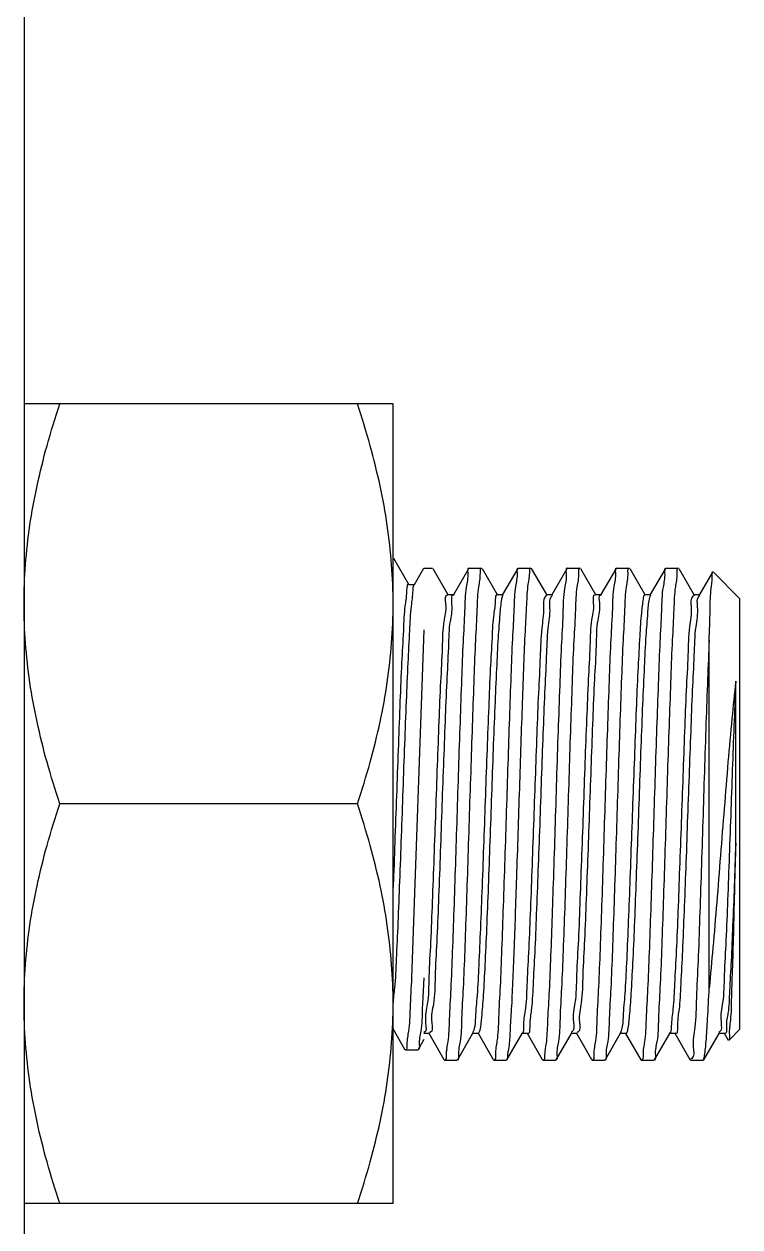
# Model space of a CAD drawing. Extents: x 815029915 to 815825525, y 579155098 to 579748855.
# Drawn here: x 815613701.7 to 815613790.8, y 579335034.6 to 579335184.3 of the extents above; entities that cross this region are included whole.
import ezdxf

# ---------------------------------------------------------------- set-up
doc = ezdxf.new("R2010")
doc.units = 0
doc.header["$LTSCALE"] = 100
doc.header["$MEASUREMENT"] = 0
doc.layers.add('02___PRT_ALL_AXES', color=7, linetype='Continuous')

msp = doc.modelspace()

# ---------------------------------------------------------------- linework, layer by layer
at = {"color": 0}
msp.add_line((815613701.73, 579335474.26), (815613701.73, 579334930.72), dxfattribs=at)
at = {"color": 0, "linetype": 'Continuous'}
for p, q in [((815613747.7, 579335117.82), (815613749.58, 579335114.57)), ((815613747.7, 579335117.82), (815613749.58, 579335114.57)), ((815613750.3, 579335114.55), (815613751.47, 579335116.59)), ((815613750.3, 579335114.55), (815613751.47, 579335116.59)), ((815613752.59, 579335116.54), (815613754.47, 579335113.29)), ((815613755.18, 579335113.28), (815613757.07, 579335116.54)), ((815613757.12, 579335116.59), (815613757.07, 579335116.54)), ((815613758.71, 579335116.54), (815613760.59, 579335113.29)), ((815613761.3, 579335113.28), (815613763.19, 579335116.54)), ((815613763.25, 579335116.59), (815613763.19, 579335116.54)), ((815613764.83, 579335116.54), (815613766.71, 579335113.29)), ((815613767.43, 579335113.28), (815613769.32, 579335116.54)), ((815613769.37, 579335116.59), (815613769.32, 579335116.54)), ((815613770.95, 579335116.54), (815613772.84, 579335113.29)), ((815613773.55, 579335113.28), (815613775.44, 579335116.54)), ((815613775.49, 579335116.59), (815613775.44, 579335116.54)), ((815613777.08, 579335116.54), (815613778.96, 579335113.29)), ((815613779.67, 579335113.28), (815613781.56, 579335116.54)), ((815613781.61, 579335116.59), (815613781.56, 579335116.54)), ((815613783.2, 579335116.54), (815613785.08, 579335113.29)), ((815613785.79, 579335113.28), (815613787.42, 579335116.09)), ((815613787.42, 579335116.09), (815613787.45, 579335116.11)), ((815613790.8, 579335112.76), (815613787.45, 579335116.11)), ((815613749.56, 579335114.55), (815613750.27, 579335114.55)), ((815613749.56, 579335114.55), (815613750.27, 579335114.55)), ((815613750.27, 579335114.5), (815613750.3, 579335114.55)), ((815613750.27, 579335114.5), (815613750.3, 579335114.55)), ((815613754.45, 579335113.28), (815613755.15, 579335113.28)), ((815613755.15, 579335113.23), (815613755.18, 579335113.28)), ((815613760.57, 579335113.28), (815613761.27, 579335113.28)), ((815613761.28, 579335113.22), (815613761.23, 579335113.1)), ((815613761.27, 579335113.23), (815613761.3, 579335113.28)), ((815613766.69, 579335113.28), (815613767.4, 579335113.28)), ((815613767.4, 579335113.23), (815613767.43, 579335113.28)), ((815613772.81, 579335113.28), (815613773.52, 579335113.28)), ((815613773.52, 579335113.22), (815613773.45, 579335113.23)), ((815613773.52, 579335113.23), (815613773.55, 579335113.28)), ((815613778.93, 579335113.28), (815613779.64, 579335113.28)), ((815613779.66, 579335113.22), (815613779.61, 579335113.09)), ((815613779.64, 579335113.23), (815613779.67, 579335113.28)), ((815613785.06, 579335113.28), (815613785.76, 579335113.28)), ((815613785.81, 579335113.14), (815613785.7, 579335113.07)), ((815613785.76, 579335113.23), (815613785.79, 579335113.28)), ((815613790.8, 579335059.2), (815613790.8, 579335112.76)), ((815613751.47, 579335108.89), (815613749.94, 579335065.61)), ((815613751.47, 579335108.89), (815613749.94, 579335065.61)), ((815613786.97, 579335064.33), (815613786.97, 579335107.62)), ((815613790.28, 579335082.34), (815613790.28, 579335102.53)), ((815613751.47, 579335065.61), (815613751.31, 579335062.39)), ((815613751.47, 579335065.61), (815613751.31, 579335062.39)), ((815613751.31, 579335062.39), (815613751.28, 579335061.81)), ((815613751.31, 579335062.39), (815613751.28, 579335061.81)), ((815613749.12, 579335056.69), (815613747.65, 579335059.25)), ((815613749.12, 579335056.69), (815613747.65, 579335059.25)), ((815613752.15, 579335058.68), (815613751.45, 579335058.68)), ((815613754.01, 579335055.42), (815613752.13, 579335058.67)), ((815613757.54, 579335058.68), (815613755.65, 579335055.42)), ((815613757.68, 579335059.1), (815613757.53, 579335058.76)), ((815613757.57, 579335058.74), (815613757.54, 579335058.68)), ((815613758.27, 579335058.68), (815613757.57, 579335058.68)), ((815613760.13, 579335055.42), (815613758.25, 579335058.67)), ((815613763.66, 579335058.68), (815613761.77, 579335055.42)), ((815613763.69, 579335058.74), (815613763.66, 579335058.68)), ((815613764.39, 579335058.68), (815613763.69, 579335058.68)), ((815613766.25, 579335055.42), (815613764.37, 579335058.67)), ((815613769.78, 579335058.68), (815613767.89, 579335055.42)), ((815613769.81, 579335058.74), (815613769.78, 579335058.68)), ((815613769.86, 579335058.86), (815613769.79, 579335058.83)), ((815613770.52, 579335058.68), (815613769.81, 579335058.68)), ((815613772.38, 579335055.42), (815613770.49, 579335058.67)), ((815613775.9, 579335058.68), (815613774.01, 579335055.42)), ((815613775.96, 579335058.88), (815613775.9, 579335058.75)), ((815613775.93, 579335058.74), (815613775.9, 579335058.68)), ((815613776.64, 579335058.68), (815613775.93, 579335058.68)), ((815613778.5, 579335055.42), (815613776.62, 579335058.67)), ((815613782.03, 579335058.68), (815613780.14, 579335055.42)), ((815613782.06, 579335058.74), (815613782.03, 579335058.68)), ((815613782.16, 579335058.81), (815613782.04, 579335058.72)), ((815613782.76, 579335058.68), (815613782.06, 579335058.68)), ((815613784.62, 579335055.42), (815613782.74, 579335058.67)), ((815613788.15, 579335058.68), (815613786.26, 579335055.42)), ((815613788.18, 579335058.74), (815613788.15, 579335058.68)), ((815613788.88, 579335058.68), (815613788.18, 579335058.68)), ((815613789.36, 579335057.81), (815613788.86, 579335058.67)), ((815613790.8, 579335059.2), (815613789.4, 579335057.8)), ((815613749.18, 579335056.65), (815613749.12, 579335056.69)), ((815613749.18, 579335056.65), (815613749.12, 579335056.69)), ((815613750.76, 579335056.69), (815613750.71, 579335056.65)), ((815613750.76, 579335056.69), (815613750.71, 579335056.65)), ((815613751.47, 579335057.92), (815613750.76, 579335056.69)), ((815613751.47, 579335057.92), (815613750.76, 579335056.69)), ((815613754.38, 579335056.56), (815613754.35, 579335056.51)), ((815613754.06, 579335055.37), (815613754.01, 579335055.42)), ((815613755.65, 579335055.42), (815613755.59, 579335055.37)), ((815613760.19, 579335055.37), (815613760.13, 579335055.42)), ((815613761.77, 579335055.42), (815613761.72, 579335055.37)), ((815613766.31, 579335055.37), (815613766.25, 579335055.42)), ((815613767.89, 579335055.42), (815613767.84, 579335055.37)), ((815613772.43, 579335055.37), (815613772.38, 579335055.42)), ((815613774.01, 579335055.42), (815613773.96, 579335055.37)), ((815613778.55, 579335055.37), (815613778.5, 579335055.42)), ((815613780.14, 579335055.42), (815613780.08, 579335055.37)), ((815613784.67, 579335055.37), (815613784.62, 579335055.42)), ((815613786.2, 579335055.37), (815613786.26, 579335055.42))]:
    msp.add_line(p, q, dxfattribs=at)
for points, start_tangent, end_tangent in [([(815613752.53, 579335116.59), (815613752.52, 579335116.59)], (-1, 0), (-0.998721, -0.050563)), ([(815613757.06, 579335116.58), (815613756.93, 579335116), (815613756.74, 579335114.2), (815613756.54, 579335111.27), (815613756.35, 579335107.42), (815613756.16, 579335102.8), (815613755.97, 579335097.44), (815613755.77, 579335091.61), (815613755.58, 579335085.64), (815613755.39, 579335079.74), (815613755.2, 579335074.07), (815613755.01, 579335068.79), (815613754.82, 579335064.21), (815613754.63, 579335060.45), (815613754.44, 579335057.65), (815613754.25, 579335055.95), (815613754.07, 579335055.37)], (-0.900446, -0.434968), (-0.998664, -0.051681)), ([(815613758.65, 579335116.59), (815613758.46, 579335116), (815613758.27, 579335114.26), (815613758.08, 579335111.43), (815613757.89, 579335107.63), (815613757.7, 579335102.99), (815613757.51, 579335097.69), (815613757.32, 579335091.95), (815613757.12, 579335085.98), (815613756.93, 579335080.01), (815613756.74, 579335074.27), (815613756.55, 579335068.97), (815613756.36, 579335064.34), (815613756.17, 579335060.53), (815613755.98, 579335057.7), (815613755.79, 579335055.96), (815613755.66, 579335055.38)], (-0.998721, -0.050562), (-0.898123, -0.439744)), ([(815613758.66, 579335116.59), (815613758.65, 579335116.59)], (-1, 0), (-0.998721, -0.050563)), ([(815613763.18, 579335116.58), (815613763.06, 579335116.01), (815613762.87, 579335114.31), (815613762.68, 579335111.53), (815613762.49, 579335107.79), (815613762.3, 579335103.21), (815613762.11, 579335097.92), (815613761.92, 579335092.24), (815613761.73, 579335086.36), (815613761.54, 579335080.39), (815613761.34, 579335074.54), (815613761.15, 579335069.15), (815613760.96, 579335064.51), (815613760.77, 579335060.67), (815613760.57, 579335057.76), (815613760.38, 579335055.96), (815613760.2, 579335055.37)], (-0.893109, -0.44984), (-0.998739, -0.050197)), ([(815613764.77, 579335116.59), (815613764.6, 579335116.08), (815613764.42, 579335114.56), (815613764.24, 579335112.08), (815613764.06, 579335108.73), (815613763.88, 579335104.61), (815613763.71, 579335099.88), (815613763.53, 579335094.67), (815613763.35, 579335089.18), (815613763.17, 579335083.58), (815613762.99, 579335078.06)], (-0.998275, -0.05872), (-0.032936, -0.999457)), ([(815613764.78, 579335116.59), (815613764.77, 579335116.59)], (-1, 0), (-0.998275, -0.05872)), ([(815613769.3, 579335116.58), (815613769.17, 579335115.96), (815613768.97, 579335114.04), (815613768.77, 579335110.93), (815613768.57, 579335106.87), (815613768.37, 579335101.98), (815613768.17, 579335096.34), (815613767.97, 579335090.26), (815613767.78, 579335084.11), (815613767.58, 579335078.06)], (-0.915397, -0.402552), (-0.032936, -0.999457)), ([(815613770.89, 579335116.59), (815613770.71, 579335116), (815613770.52, 579335114.26), (815613770.33, 579335111.43), (815613770.13, 579335107.63), (815613769.94, 579335102.99), (815613769.75, 579335097.69), (815613769.56, 579335091.95), (815613769.37, 579335085.98), (815613769.18, 579335080.01), (815613768.99, 579335074.27), (815613768.79, 579335068.97), (815613768.6, 579335064.34), (815613768.41, 579335060.53), (815613768.22, 579335057.7), (815613768.03, 579335055.96), (815613767.91, 579335055.38)], (-0.998721, -0.050562), (-0.898123, -0.439744)), ([(815613770.9, 579335116.59), (815613770.89, 579335116.59)], (-1, 0), (-0.998721, -0.050563)), ([(815613775.42, 579335116.58), (815613775.3, 579335116.01), (815613775.11, 579335114.3), (815613774.92, 579335111.53), (815613774.73, 579335107.8), (815613774.54, 579335103.22), (815613774.35, 579335097.93), (815613774.16, 579335092.24), (815613773.97, 579335086.36), (815613773.78, 579335080.4), (815613773.59, 579335074.55), (815613773.39, 579335069.15), (815613773.2, 579335064.5), (815613773.01, 579335060.67), (815613772.82, 579335057.75), (815613772.62, 579335055.96), (815613772.44, 579335055.37)], (-0.893087, -0.449883), (-0.998737, -0.050246)), ([(815613777.01, 579335116.59), (815613776.83, 579335116), (815613776.64, 579335114.26), (815613776.45, 579335111.43), (815613776.26, 579335107.63), (815613776.06, 579335102.99), (815613775.87, 579335097.69), (815613775.68, 579335091.95), (815613775.49, 579335085.98), (815613775.3, 579335080.01), (815613775.11, 579335074.27), (815613774.92, 579335068.97), (815613774.73, 579335064.34), (815613774.53, 579335060.53), (815613774.34, 579335057.7), (815613774.15, 579335055.96), (815613774.03, 579335055.38)], (-0.998721, -0.050562), (-0.898123, -0.439744)), ([(815613777.02, 579335116.59), (815613777.01, 579335116.59)], (-1, 0), (-0.998721, -0.050563)), ([(815613781.54, 579335116.58), (815613781.42, 579335116), (815613781.23, 579335114.2), (815613781.03, 579335111.28), (815613780.84, 579335107.44), (815613780.65, 579335102.81), (815613780.46, 579335097.43), (815613780.26, 579335091.59), (815613780.07, 579335085.62), (815613779.88, 579335079.73), (815613779.69, 579335074.05), (815613779.5, 579335068.77), (815613779.31, 579335064.19), (815613779.12, 579335060.44), (815613778.93, 579335057.65), (815613778.74, 579335055.95), (815613778.56, 579335055.37)], (-0.900078, -0.43573), (-0.998664, -0.051676)), ([(815613783.13, 579335116.59), (815613782.95, 579335116), (815613782.76, 579335114.26), (815613782.57, 579335111.43), (815613782.38, 579335107.63), (815613782.19, 579335102.99), (815613782, 579335097.69), (815613781.8, 579335091.95), (815613781.61, 579335085.98), (815613781.42, 579335080.01), (815613781.23, 579335074.27), (815613781.04, 579335068.97), (815613780.85, 579335064.34), (815613780.66, 579335060.53), (815613780.47, 579335057.7), (815613780.27, 579335055.96), (815613780.15, 579335055.38)], (-0.998721, -0.050562), (-0.898123, -0.439744)), ([(815613783.14, 579335116.59), (815613783.13, 579335116.59)], (-1, 0), (-0.998721, -0.050563)), ([(815613786.97, 579335107.62), (815613787.09, 579335111.32), (815613787.21, 579335114.03), (815613787.33, 579335115.64), (815613787.44, 579335116.12)], (0.029101, 0.999576), (0.82023, -0.572034)), ([(815613749.55, 579335114.54), (815613749.54, 579335114.55), (815613749.33, 579335113.79), (815613749.12, 579335111.85), (815613748.92, 579335108.81), (815613748.71, 579335104.8), (815613748.5, 579335100.01), (815613748.3, 579335094.65), (815613748.09, 579335088.96), (815613747.88, 579335083.19), (815613747.68, 579335077.6), (815613747.65, 579335076.84)], (-0.789791, 0.613375), (-0.038578, -0.999256)), ([(815613749.55, 579335114.54), (815613749.54, 579335114.55), (815613749.33, 579335113.79), (815613749.12, 579335111.85), (815613748.92, 579335108.81), (815613748.71, 579335104.8), (815613748.5, 579335100.01), (815613748.3, 579335094.65), (815613748.09, 579335088.96), (815613747.88, 579335083.19), (815613747.68, 579335077.6), (815613747.65, 579335076.84)], (-0.789791, 0.613375), (-0.038578, -0.999256)), ([(815613750.24, 579335114.52), (815613750.09, 579335113.79), (815613749.89, 579335111.85), (815613749.68, 579335108.81), (815613749.48, 579335104.8), (815613749.27, 579335100.01), (815613749.06, 579335094.65), (815613748.86, 579335088.96), (815613748.65, 579335083.19), (815613748.44, 579335077.6), (815613748.24, 579335072.45), (815613748.03, 579335067.96)], (-0.537021, -0.843569), (-0.050418, -0.998728)), ([(815613750.24, 579335114.52), (815613750.09, 579335113.79), (815613749.89, 579335111.85), (815613749.68, 579335108.81), (815613749.48, 579335104.8), (815613749.27, 579335100.01), (815613749.06, 579335094.65), (815613748.86, 579335088.96), (815613748.65, 579335083.19), (815613748.44, 579335077.6), (815613748.24, 579335072.45), (815613748.03, 579335067.96)], (-0.537021, -0.843569), (-0.050418, -0.998728)), ([(815613754.4, 579335113.19), (815613754.37, 579335113.2), (815613754.17, 579335112.16), (815613753.96, 579335109.95), (815613753.75, 579335106.67), (815613753.55, 579335102.46), (815613753.34, 579335097.52), (815613753.13, 579335092.05), (815613752.93, 579335086.32), (815613752.72, 579335080.57), (815613752.51, 579335075.06), (815613752.31, 579335070.05), (815613752.1, 579335065.74), (815613751.9, 579335062.34), (815613751.69, 579335060), (815613751.48, 579335058.82)], (-0.870821, 0.491601), (-0.997754, -0.066981)), ([(815613755.16, 579335113.19), (815613755.14, 579335113.2), (815613754.93, 579335112.16), (815613754.73, 579335109.95), (815613754.52, 579335106.67), (815613754.31, 579335102.46), (815613754.11, 579335097.52), (815613753.9, 579335092.05), (815613753.69, 579335086.32), (815613753.49, 579335080.57), (815613753.28, 579335075.06), (815613753.07, 579335070.05), (815613752.87, 579335065.74), (815613752.66, 579335062.34), (815613752.45, 579335060), (815613752.25, 579335058.82), (815613752.17, 579335058.82)], (-0.868246, 0.496134), (-0.991789, 0.127882)), ([(815613772.77, 579335113.21), (815613772.75, 579335113.22), (815613772.55, 579335112.26), (815613772.34, 579335110.11), (815613772.13, 579335106.89), (815613771.93, 579335102.73), (815613771.72, 579335097.82), (815613771.51, 579335092.39), (815613771.31, 579335086.66), (815613771.1, 579335080.91), (815613770.89, 579335075.38), (815613770.69, 579335070.32), (815613770.48, 579335065.97), (815613770.27, 579335062.51), (815613770.07, 579335060.11), (815613769.86, 579335058.86)], (-0.814413, 0.580286), (-0.927015, -0.375024)), ([(815613755.16, 579335113.19), (815613755.14, 579335113.2)], (-0.868246, 0.496134), (-0.917795, 0.397054)), ([(815613760.57, 579335113.28), (815613760.36, 579335112.67), (815613760.16, 579335110.86), (815613759.95, 579335107.94), (815613759.74, 579335104.04), (815613759.54, 579335099.33), (815613759.33, 579335094.03), (815613759.12, 579335088.36), (815613758.92, 579335082.59), (815613758.71, 579335076.96), (815613758.5, 579335071.75), (815613758.3, 579335067.17), (815613758.09, 579335063.43), (815613757.88, 579335060.7), (815613757.68, 579335059.1)], (-1, 0.000602), (-0.337289, -0.941401)), ([(815613761.23, 579335113.1), (815613761.13, 579335112.67), (815613760.92, 579335110.86), (815613760.71, 579335107.94), (815613760.51, 579335104.04), (815613760.3, 579335099.33), (815613760.09, 579335094.03), (815613759.89, 579335088.36), (815613759.68, 579335082.59), (815613759.48, 579335076.96), (815613759.27, 579335071.75), (815613759.06, 579335067.17), (815613758.86, 579335063.43), (815613758.65, 579335060.7), (815613758.44, 579335059.1), (815613758.25, 579335058.71)], (-0.303131, -0.952949), (-0.766165, -0.642644)), ([(815613766.74, 579335113.19), (815613766.56, 579335113.02), (815613766.35, 579335111.63), (815613766.14, 579335109.09), (815613765.94, 579335105.52), (815613765.73, 579335101.07), (815613765.52, 579335095.95), (815613765.32, 579335090.38), (815613765.11, 579335084.62), (815613764.9, 579335078.92)], (-0.870711, -0.491794), (-0.036929, -0.999318)), ([(815613767.45, 579335113.15), (815613767.32, 579335113.02), (815613767.12, 579335111.63), (815613766.91, 579335109.09), (815613766.7, 579335105.52), (815613766.5, 579335101.07), (815613766.29, 579335095.95), (815613766.08, 579335090.38), (815613765.88, 579335084.62), (815613765.67, 579335078.92)], (-0.782104, -0.623148), (-0.036929, -0.999318)), ([(815613773.45, 579335113.23), (815613773.31, 579335112.26), (815613773.1, 579335110.11), (815613772.9, 579335106.89), (815613772.69, 579335102.73), (815613772.48, 579335097.82), (815613772.28, 579335092.39), (815613772.07, 579335086.66), (815613771.87, 579335080.91), (815613771.66, 579335075.38), (815613771.45, 579335070.32), (815613771.25, 579335065.97), (815613771.04, 579335062.51), (815613770.83, 579335060.11), (815613770.63, 579335058.86), (815613770.5, 579335058.82)], (-0.918687, -0.394986), (-0.991844, -0.127461)), ([(815613778.94, 579335113.27), (815613778.74, 579335112.74), (815613778.53, 579335111), (815613778.33, 579335108.14), (815613778.12, 579335104.3), (815613777.91, 579335099.63), (815613777.71, 579335094.35), (815613777.5, 579335088.7), (815613777.29, 579335082.92), (815613777.09, 579335077.29), (815613776.88, 579335072.04), (815613776.68, 579335067.41), (815613776.47, 579335063.62), (815613776.26, 579335060.83), (815613776.06, 579335059.16), (815613775.96, 579335058.88)], (-0.87635, -0.481675), (-0.367043, -0.930204)), ([(815613779.61, 579335113.09), (815613779.51, 579335112.74), (815613779.3, 579335111), (815613779.09, 579335108.14), (815613778.89, 579335104.3), (815613778.68, 579335099.63), (815613778.47, 579335094.35), (815613778.27, 579335088.7), (815613778.06, 579335082.92), (815613777.85, 579335077.29), (815613777.65, 579335072.04), (815613777.44, 579335067.41), (815613777.23, 579335063.62), (815613777.03, 579335060.83), (815613776.82, 579335059.16), (815613776.63, 579335058.7)], (-0.330487, -0.94381), (-0.789874, -0.61327)), ([(815613785.1, 579335113.16), (815613784.94, 579335113.07), (815613784.73, 579335111.75), (815613784.52, 579335109.27), (815613784.32, 579335105.76), (815613784.11, 579335101.36), (815613783.9, 579335096.27), (815613783.7, 579335090.72), (815613783.49, 579335084.96), (815613783.28, 579335079.24), (815613783.08, 579335073.83), (815613782.87, 579335068.96), (815613782.66, 579335064.85), (815613782.46, 579335061.69), (815613782.25, 579335059.61), (815613782.16, 579335058.81)], (-0.938538, -0.345177), (-0.315215, -0.94902)), ([(815613785.7, 579335113.07), (815613785.49, 579335111.75), (815613785.29, 579335109.27), (815613785.08, 579335105.76), (815613784.87, 579335101.36), (815613784.67, 579335096.27), (815613784.46, 579335090.72), (815613784.25, 579335084.96), (815613784.05, 579335079.24), (815613783.84, 579335073.83), (815613783.64, 579335068.96), (815613783.43, 579335064.85), (815613783.22, 579335061.69), (815613783.02, 579335059.61), (815613782.81, 579335058.72), (815613782.8, 579335058.73)], (-0.783308, -0.621634), (-0.777902, 0.628386)), ([(815613786.97, 579335107.62), (815613786.77, 579335102.79), (815613786.57, 579335097.27), (815613786.37, 579335091.28), (815613786.18, 579335085.08), (815613785.98, 579335078.91), (815613785.78, 579335073.04), (815613785.58, 579335067.69), (815613785.38, 579335063.11), (815613785.18, 579335059.47), (815613784.99, 579335056.92), (815613784.79, 579335055.58), (815613784.63, 579335055.5)], (-0.04495, -0.998989), (-0.952491, -0.304567)), ([(815613790.28, 579335102.53), (815613789.8, 579335097.86), (815613789.31, 579335092.46), (815613788.84, 579335086.69), (815613788.37, 579335080.82), (815613787.91, 579335074.97), (815613787.43, 579335069.36), (815613786.97, 579335064.33)], (-0.112801, -0.993618), (-0.098603, -0.995127)), ([(815613790.28, 579335102.53), (815613790.08, 579335097.63), (815613789.87, 579335092.21), (815613789.67, 579335086.51), (815613789.46, 579335080.79), (815613789.26, 579335075.3), (815613789.05, 579335070.28), (815613788.85, 579335065.96), (815613788.64, 579335062.52), (815613788.44, 579335060.12), (815613788.23, 579335058.86), (815613788.15, 579335058.83)], (-0.044847, -0.998994), (-0.953086, -0.3027)), ([(815613790.28, 579335082.34), (815613790.09, 579335077.02), (815613789.89, 579335072.07), (815613789.7, 579335067.67), (815613789.5, 579335064), (815613789.31, 579335061.22), (815613789.11, 579335059.43), (815613788.92, 579335058.7), (815613788.9, 579335058.71)], (-0.035994, -0.999352), (-0.779481, 0.626426)), ([(815613789.4, 579335057.8), (815613789.52, 579335058.5), (815613789.65, 579335060.34), (815613789.77, 579335063.24), (815613789.9, 579335067.05), (815613790.03, 579335071.66), (815613790.16, 579335076.86), (815613790.28, 579335082.34)], (0.707111, 0.707102), (0.022759, 0.999741)), ([(815613764.9, 579335078.92), (815613764.7, 579335073.53), (815613764.49, 579335068.7), (815613764.29, 579335064.64), (815613764.08, 579335061.54), (815613763.87, 579335059.53), (815613763.71, 579335058.71)], (-0.036929, -0.999318), (-0.77551, -0.631336)), ([(815613765.67, 579335078.92), (815613765.46, 579335073.53), (815613765.26, 579335068.7), (815613765.05, 579335064.64), (815613764.84, 579335061.54), (815613764.64, 579335059.53), (815613764.43, 579335058.7), (815613764.42, 579335058.71)], (-0.036929, -0.999318), (-0.766171, 0.642637)), ([(815613762.99, 579335078.06), (815613762.83, 579335073.35), (815613762.67, 579335068.97), (815613762.51, 579335065.06), (815613762.35, 579335061.7), (815613762.19, 579335058.98), (815613762.04, 579335056.99), (815613761.88, 579335055.78), (815613761.79, 579335055.39)], (-0.032936, -0.999457), (-0.775858, -0.630908)), ([(815613767.58, 579335078.06), (815613767.4, 579335072.69), (815613767.22, 579335067.75), (815613767.03, 579335063.5), (815613766.85, 579335060.04), (815613766.67, 579335057.47), (815613766.49, 579335055.9), (815613766.32, 579335055.37)], (-0.032936, -0.999457), (-0.998394, -0.056644)), ([(815613748.03, 579335067.96), (815613747.82, 579335064.33), (815613747.63, 579335062.39)], (-0.050418, -0.998728), (-0.053106, -0.998589)), ([(815613748.03, 579335067.96), (815613747.82, 579335064.33), (815613747.63, 579335062.39)], (-0.050418, -0.998728), (-0.053106, -0.998589)), ([(815613749.94, 579335065.61), (815613749.75, 579335061.85), (815613749.56, 579335058.98), (815613749.37, 579335057.23), (815613749.19, 579335056.65)], (-0.044971, -0.998988), (-0.99868, -0.051362)), ([(815613749.94, 579335065.61), (815613749.75, 579335061.85), (815613749.56, 579335058.98), (815613749.37, 579335057.23), (815613749.19, 579335056.65)], (-0.044971, -0.998988), (-0.99868, -0.051362)), ([(815613786.25, 579335055.42), (815613786.4, 579335055.96), (815613786.59, 579335057.69), (815613786.78, 579335060.52), (815613786.97, 579335064.33)], (0.466791, 0.884368), (0.044991, 0.998987)), ([(815613751.28, 579335061.81), (815613751.09, 579335058.98), (815613750.9, 579335057.24), (815613750.78, 579335056.66)], (-0.040352, -0.999186), (-0.898123, -0.439744)), ([(815613751.28, 579335061.81), (815613751.09, 579335058.98), (815613750.9, 579335057.24), (815613750.78, 579335056.66)], (-0.040352, -0.999186), (-0.898123, -0.439744)), ([(815613749.19, 579335056.65), (815613749.18, 579335056.65)], (-0.99868, -0.051362), (-1, 0)), ([(815613749.19, 579335056.65), (815613749.18, 579335056.65)], (-0.99868, -0.051362), (-1, 0)), ([(815613754.42, 579335056.65), (815613754.38, 579335056.65)], (-0.997754, -0.066981), (-0.999569, 0.029353)), ([(815613754.07, 579335055.37), (815613754.06, 579335055.37)], (-0.998664, -0.05168), (-1, 0)), ([(815613760.2, 579335055.37), (815613760.19, 579335055.37)], (-0.998739, -0.050198), (-1, 0)), ([(815613766.32, 579335055.37), (815613766.31, 579335055.37)], (-0.998394, -0.056644), (-1, 0)), ([(815613772.44, 579335055.37), (815613772.43, 579335055.37)], (-0.998737, -0.050245), (-1, 0)), ([(815613778.56, 579335055.37), (815613778.55, 579335055.37)], (-0.998664, -0.051676), (-1, 0))]:
    msp.add_spline(points, degree=3, dxfattribs=dict(at, start_tangent=start_tangent, end_tangent=end_tangent))
at = {"layer": '02___PRT_ALL_AXES', "color": 0, "linetype": 'Continuous'}
for p, q in [((815613747.65, 579335137), (815613701.73, 579335137)), ((815613701.73, 579335137), (815613701.73, 579335037.52)), ((815613747.65, 579335037.52), (815613747.65, 579335137)), ((815613747.65, 579335037.52), (815613747.65, 579335137)), ((815613751.47, 579335116.59), (815613752.53, 579335116.59)), ((815613757.12, 579335116.59), (815613758.66, 579335116.59)), ((815613763.25, 579335116.59), (815613764.78, 579335116.59)), ((815613769.37, 579335116.59), (815613770.9, 579335116.59)), ((815613775.49, 579335116.59), (815613777.02, 579335116.59)), ((815613781.61, 579335116.59), (815613783.14, 579335116.59)), ((815613743.2, 579335087.26), (815613706.17, 579335087.26)), ((815613749.18, 579335056.65), (815613750.71, 579335056.65)), ((815613749.18, 579335056.65), (815613750.71, 579335056.65)), ((815613754.06, 579335055.37), (815613755.59, 579335055.37)), ((815613760.19, 579335055.37), (815613761.72, 579335055.37)), ((815613766.31, 579335055.37), (815613767.84, 579335055.37)), ((815613772.43, 579335055.37), (815613773.96, 579335055.37)), ((815613778.55, 579335055.37), (815613780.08, 579335055.37)), ((815613784.67, 579335055.37), (815613786.2, 579335055.37)), ((815613747.65, 579335037.52), (815613701.73, 579335037.52))]:
    msp.add_line(p, q, dxfattribs=at)
for points, start_tangent, end_tangent in [([(815613701.73, 579335112.13), (815613701.92, 579335117.01), (815613702.46, 579335121.9), (815613703.35, 579335126.81), (815613704.59, 579335131.81), (815613706.17, 579335137)], (0, 1), (0.316228, 0.948683)), ([(815613747.65, 579335112.13), (815613747.46, 579335117.01), (815613746.92, 579335121.9), (815613746.03, 579335126.81), (815613744.79, 579335131.81), (815613743.2, 579335137)], (0, 1), (-0.316228, 0.948683)), ([(815613747.65, 579335112.13), (815613747.46, 579335117.01), (815613746.92, 579335121.9), (815613746.03, 579335126.81), (815613744.79, 579335131.81), (815613743.2, 579335137)], (0, 1), (-0.316228, 0.948683)), ([(815613706.17, 579335087.26), (815613704.59, 579335092.45), (815613703.35, 579335097.45), (815613702.46, 579335102.36), (815613701.92, 579335107.25), (815613701.73, 579335112.13)], (-0.316228, 0.948683), (-0.000001, 1)), ([(815613743.2, 579335087.26), (815613744.79, 579335092.44), (815613746.03, 579335097.45), (815613746.92, 579335102.36), (815613747.46, 579335107.25), (815613747.65, 579335112.13)], (0.316228, 0.948683), (0.000001, 1)), ([(815613743.2, 579335087.26), (815613744.79, 579335092.44), (815613746.03, 579335097.45), (815613746.92, 579335102.36), (815613747.46, 579335107.25), (815613747.65, 579335112.13)], (0.316228, 0.948683), (0.000001, 1)), ([(815613701.73, 579335062.39), (815613701.92, 579335067.27), (815613702.46, 579335072.16), (815613703.35, 579335077.07), (815613704.59, 579335082.07), (815613706.17, 579335087.26)], (0, 1), (0.316228, 0.948683)), ([(815613747.65, 579335062.39), (815613747.46, 579335067.27), (815613746.92, 579335072.15), (815613746.03, 579335077.07), (815613744.79, 579335082.07), (815613743.2, 579335087.26)], (0, 1), (-0.316228, 0.948683)), ([(815613747.65, 579335062.39), (815613747.46, 579335067.27), (815613746.92, 579335072.15), (815613746.03, 579335077.07), (815613744.79, 579335082.07), (815613743.2, 579335087.26)], (0, 1), (-0.316228, 0.948683)), ([(815613706.17, 579335037.52), (815613704.59, 579335042.7), (815613703.35, 579335047.71), (815613702.46, 579335052.62), (815613701.92, 579335057.51), (815613701.73, 579335062.39)], (-0.316228, 0.948683), (-0.000001, 1)), ([(815613743.2, 579335037.52), (815613744.79, 579335042.7), (815613746.03, 579335047.71), (815613746.92, 579335052.62), (815613747.46, 579335057.51), (815613747.65, 579335062.39)], (0.316228, 0.948683), (0.000001, 1)), ([(815613743.2, 579335037.52), (815613744.79, 579335042.7), (815613746.03, 579335047.71), (815613746.92, 579335052.62), (815613747.46, 579335057.51), (815613747.65, 579335062.39)], (0.316228, 0.948683), (0.000001, 1))]:
    msp.add_spline(points, degree=3, dxfattribs=dict(at, start_tangent=start_tangent, end_tangent=end_tangent))

doc.saveas('drawing.dxf')
